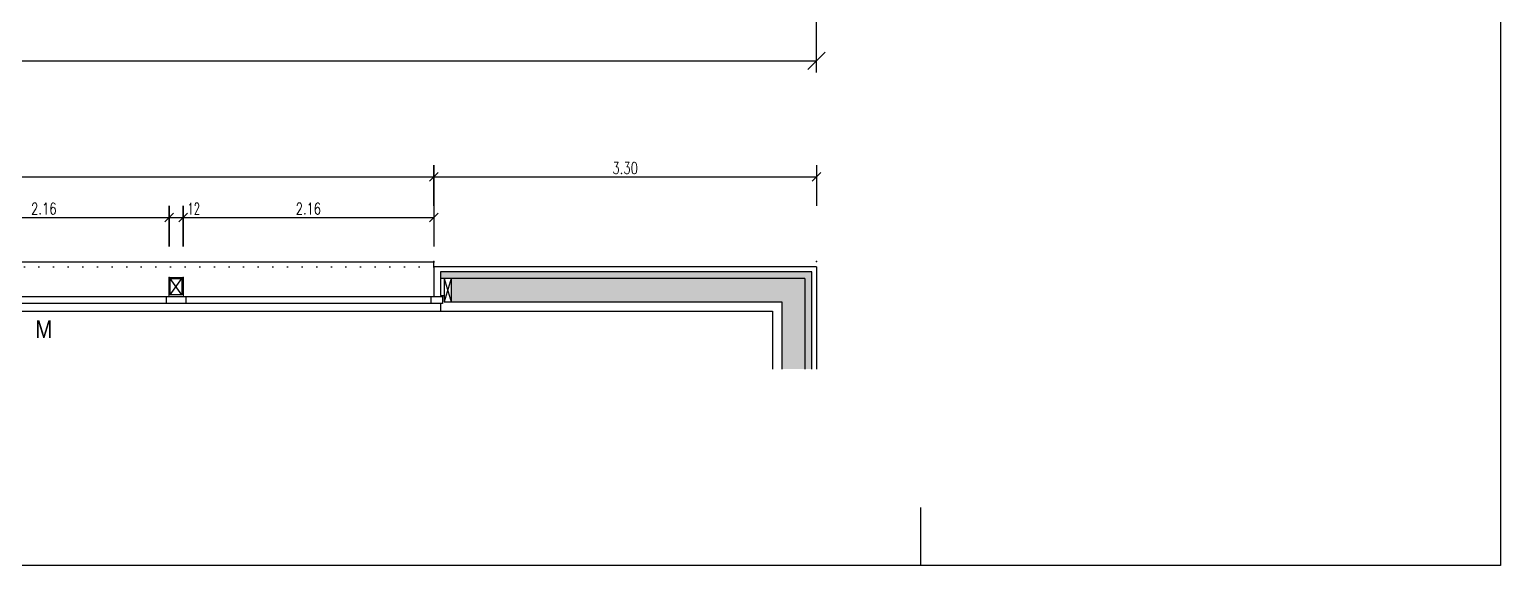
# Model space of a CAD drawing. Header units: millimetres. Extents: x -2875 to 2875, y -1485 to 1485.
# Drawn here: x 1607 to 2875, y -1485 to -1023 of the extents above; entities that cross this region are included whole.
import ezdxf
from ezdxf.enums import TextEntityAlignment as Align

# ---------------------------------------------------------------- set-up
doc = ezdxf.new("R2010")
doc.units = ezdxf.units.MM
doc.header["$LTSCALE"] = 50
doc.linetypes.add('DOT', pattern=[0.25, 0, -0.25])
doc.layers.get('0').update_dxf_attribs({"linetype": 'CONTINUOUS'})
for name, color, linetype in [('L', 7, 'CONTINUOUS'), ('MASSE', 7, 'CONTINUOUS'), ('SCHRAFF', 7, 'CONTINUOUS')]:
    doc.layers.add(name, color=color, linetype=linetype)
doc.styles.add('SIMPLEX', font='simplex')
doc.dimstyles.new('CAD400-DIM191', dxfattribs={"dimscale": 5, "dimtxt": 2, "dimasz": 0, "dimexe": 2, "dimexo": 4.031, "dimgap": 0.09, "dimtad": 1, "dimdec": 4, "dimzin": 0, "dimdsep": 46, "dimtxsty": 'Standard', "dimtsz": 0.799999, "dimcen": 0, "dimdle": 0.2, "dimclrd": 4, "dimclre": 4, "dimclrt": 3, "dimadec": 0, "dimazin": 0, "dimtfac": 1, "dimtdec": 4, "dimtmove": 0, "dimatfit": 3, "dimfxl": 0, "dimtolj": 1, "dimtzin": 0, "dimarcsym": 0})
doc.dimstyles.new('CAD400-DIM192', dxfattribs={"dimscale": 5, "dimtxt": 2, "dimasz": 0, "dimexe": 2, "dimexo": 5.331, "dimgap": 0.09, "dimtad": 1, "dimdec": 4, "dimzin": 0, "dimdsep": 46, "dimtxsty": 'Standard', "dimtsz": 0.799999, "dimcen": 0, "dimdle": 0.2, "dimclrd": 4, "dimclre": 4, "dimclrt": 3, "dimadec": 0, "dimazin": 0, "dimtfac": 1, "dimtdec": 4, "dimtmove": 0, "dimatfit": 3, "dimfxl": 0, "dimtolj": 1, "dimtzin": 0, "dimarcsym": 0})
doc.dimstyles.new('CAD400-DIM51', dxfattribs={"dimscale": 5, "dimtxt": 2.5, "dimasz": 0, "dimexe": 2, "dimexo": 113.449, "dimgap": 0.09, "dimtad": 1, "dimdec": 4, "dimzin": 0, "dimdsep": 46, "dimtxsty": 'Standard', "dimtsz": 0.799999, "dimcen": 0, "dimdle": 0.2, "dimclrd": 4, "dimclre": 4, "dimclrt": 2, "dimadec": 0, "dimazin": 0, "dimtfac": 1, "dimtdec": 4, "dimtmove": 0, "dimatfit": 3, "dimfxl": 0, "dimtolj": 1, "dimtzin": 0, "dimarcsym": 0})
doc.dimstyles.new('CAD400-DIM9', dxfattribs={"dimscale": 5, "dimtxt": 2, "dimasz": 0, "dimexe": 2, "dimexo": 9.596, "dimgap": 0.09, "dimtad": 1, "dimdec": 4, "dimzin": 0, "dimdsep": 46, "dimtxsty": 'Standard', "dimtsz": 0.799999, "dimcen": 0, "dimdle": 0.2, "dimclrd": 4, "dimclre": 4, "dimclrt": 3, "dimadec": 0, "dimazin": 0, "dimtfac": 1, "dimtdec": 4, "dimtmove": 0, "dimatfit": 3, "dimfxl": 0, "dimtolj": 1, "dimtzin": 0, "dimarcsym": 0})

# ---------------------------------------------------------------- blocks, each defined once
blk = doc.blocks.new('holzfaser-2')
at = {"layer": 'SCHRAFF'}
blk.add_hatch(color=252, dxfattribs=at).paths.add_polyline_path([(1961.549735, -1237.753935), (2275.449715, -1237.753935), (2275.449715, -1315.753945), (2281.449715, -1315.753945), (2281.449715, -1231.753935), (1961.549735, -1231.753935), (1961.549735, -1237.753935)], is_closed=False, flags=16)
blk = doc.blocks.new('daemm-2')
at = {"layer": 'SCHRAFF'}
blk.add_hatch(color=41, dxfattribs=at).paths.add_polyline_path([(1970.549735, -1257.753935), (2255.449715, -1257.753935), (2255.449715, -1315.753945), (2275.449715, -1315.753945), (2275.449715, -1237.753935), (1970.549735, -1237.753935), (1970.549735, -1257.753935)], is_closed=False, flags=16)
blk = doc.blocks.new('holz-4')
at = {"layer": 'L', "color": 4, "linetype": 'DOT'}
blk.add_line((1955.549725, -1227.653935), (1055.549725, -1227.653935), dxfattribs=at)
at = {"layer": 'L', "color": 1, "linetype": 'Continuous'}
for p, q in [((2285.549715, -1227.653935), (1955.549725, -1227.653935)), ((1955.549725, -1227.653935), (1955.549725, -1253.153935)), ((2285.549715, -1227.653935), (2285.549715, -1315.753945)), ((1961.549735, -1259.153935), (1961.549735, -1265.753935)), ((1961.549735, -1265.753935), (2247.449715, -1265.753935)), ((2247.449715, -1265.753935), (2247.449715, -1315.753945))]:
    blk.add_line(p, q, dxfattribs=at)
at = {"layer": 'L', "color": 3, "linetype": 'Continuous'}
blk.add_line((1049.549735, -1265.75394), (1961.549735, -1265.753935), dxfattribs=at)
blk = doc.blocks.new('*D97')
at = {"layer": 'MASSE', "color": 4, "linetype": 'ByBlock'}
for p, q in [((1055.549728, -1174.999998), (1055.549728, -1139.999998)), ((1955.549728, -1139.999998), (1955.549728, -1174.999998)), ((1059.299728, -1146.249998), (1051.799728, -1153.749998)), ((1055.549728, -1149.999998), (1955.549728, -1149.999998)), ((1951.799728, -1153.749998), (1959.299728, -1146.249998))]:
    blk.add_line(p, q, dxfattribs=at)
at = {"layer": 'MASSE', "color": 9, "linetype": 'ByBlock'}
for p in [(1055.549725, -1222.9783), (1955.549725, -1222.9783)]:
    blk.add_point(p, dxfattribs=at)
at = {"layer": 'MASSE', "color": 3, "style": 'SIMPLEX', "width": 0.747951}
blk.add_text('9.00', height=10, dxfattribs=at).set_placement((1505.549725, -1147.5), align=Align.CENTER)
blk = doc.blocks.new('*D98')
at = {"layer": 'MASSE', "color": 4, "linetype": 'ByBlock'}
for p, q in [((1955.549728, -1174.999998), (1955.549728, -1139.999998)), ((2285.549727, -1139.999998), (2285.549727, -1174.999998)), ((1959.299728, -1146.249998), (1951.799728, -1153.749998)), ((1955.549728, -1149.999998), (2285.549727, -1149.999998)), ((2281.799727, -1153.749998), (2289.299727, -1146.249998))]:
    blk.add_line(p, q, dxfattribs=at)
at = {"layer": 'MASSE', "color": 9, "linetype": 'ByBlock'}
for p in [(1955.549725, -1222.9783), (2285.549725, -1222.978295)]:
    blk.add_point(p, dxfattribs=at)
at = {"layer": 'MASSE', "color": 3, "style": 'SIMPLEX', "width": 0.729508}
blk.add_text('3.30', height=10, dxfattribs=at).set_placement((2120.549725, -1147.5), align=Align.CENTER)
blk = doc.blocks.new('*D201')
at = {"layer": 'MASSE', "color": 4, "linetype": 'ByBlock'}
for p, q in [((-1274.450263, -974.999997), (-1274.450263, -1059.999998)), ((2285.549733, -1059.999998), (2285.549733, -974.999997)), ((-1266.950263, -1042.499998), (-1281.950263, -1057.499998)), ((-1274.450263, -1049.999998), (2285.549733, -1049.999998)), ((2278.049733, -1057.499998), (2293.049733, -1042.499998))]:
    blk.add_line(p, q, dxfattribs=at)
at = {"layer": 'MASSE', "color": 9, "linetype": 'ByBlock'}
for p in [(-1274.450265, -407.754695), (2285.54973, -407.754695)]:
    blk.add_point(p, dxfattribs=at)
at = {"layer": 'MASSE', "color": 2, "width": 0.657963}
blk.add_text('35.60', height=12.5, dxfattribs=at).set_placement((505.549735, -1046.875), align=Align.CENTER)
blk = doc.blocks.new('text-18')
at = {"layer": 'L', "color": 2, "width": 0.895522}
blk.add_text('M', height=15, dxfattribs=at).set_placement((1619.54973, -1288.81044), align=Align.CENTER)
blk = doc.blocks.new('plan-2')
at = {"layer": 'L', "color": 3, "linetype": 'Continuous'}
for p, q in [((2874.999991, 1484.999993), (2874.999991, -1485.000002)), ((2374.999991, -1435.000002), (2374.999991, -1485.000002)), ((2874.999991, -1485.000002), (-2874.999989, -1485.000002))]:
    blk.add_line(p, q, dxfattribs=at)
blk = doc.blocks.new('holzfaser-4')
at = {"layer": 'L', "color": 4, "linetype": 'Continuous'}
for p, q in [((2281.449715, -1231.753935), (1961.549735, -1231.753935)), ((1961.549735, -1231.753935), (1961.549735, -1237.753935)), ((2281.449715, -1315.753945), (2281.449715, -1231.753935))]:
    blk.add_line(p, q, dxfattribs=at)
blk = doc.blocks.new('alu-21')
at = {"layer": 'L', "color": 3, "linetype": 'Continuous'}
for p, q in [((1955.549724, -1223.653928), (1055.549729, -1223.653933)), ((1055.549729, -1223.653933), (1055.549729, -1227.653933)), ((1955.549724, -1227.653928), (1955.549724, -1223.653928))]:
    blk.add_line(p, q, dxfattribs=at)
blk = doc.blocks.new('daemm-4')
at = {"layer": 'L', "color": 3, "linetype": 'Continuous'}
for p, q in [((2275.449715, -1237.753935), (1961.549735, -1237.753935)), ((1961.549735, -1237.753935), (1961.549735, -1252.253935)), ((1964.549735, -1237.753935), (1964.549735, -1257.753935)), ((1970.549735, -1237.753935), (1970.549735, -1257.753935)), ((2275.449715, -1237.753935), (2275.449715, -1315.753945)), ((1961.549735, -1252.253935), (1964.549735, -1252.253935)), ((1964.549735, -1257.753935), (2255.449715, -1257.753935)), ((2255.449715, -1257.753935), (2255.449715, -1315.753945))]:
    blk.add_line(p, q, dxfattribs=at)
at = {"layer": 'L', "color": 4, "linetype": 'Continuous'}
for p, q in [((1970.549735, -1237.753935), (1964.549735, -1257.753935)), ((1964.549735, -1237.753935), (1970.549735, -1257.753935))]:
    blk.add_line(p, q, dxfattribs=at)
blk = doc.blocks.new('*D512')
at = {"layer": 'MASSE', "color": 4, "linetype": 'ByBlock'}
for p, q in [((1511.549732, -1209.999998), (1511.549732, -1174.999998)), ((1727.549728, -1174.999998), (1727.549728, -1209.999998)), ((1515.299732, -1181.249998), (1507.799732, -1188.749998)), ((1511.549732, -1184.999998), (1727.549728, -1184.999998)), ((1723.799728, -1188.749998), (1731.299728, -1181.249998))]:
    blk.add_line(p, q, dxfattribs=at)
at = {"layer": 'MASSE', "color": 9, "linetype": 'ByBlock'}
for p in [(1511.54973, -1236.65394), (1727.549725, -1236.653945)]:
    blk.add_point(p, dxfattribs=at)
at = {"layer": 'MASSE', "color": 3, "style": 'SIMPLEX', "width": 0.729537}
blk.add_text('2.16', height=10, dxfattribs=at).set_placement((1619.54973, -1182.5), align=Align.CENTER)
blk = doc.blocks.new('*D513')
at = {"layer": 'MASSE', "color": 4, "linetype": 'ByBlock'}
for p, q in [((1727.549728, -1209.999998), (1727.549728, -1174.999998)), ((1739.549732, -1174.999998), (1739.549732, -1209.999998)), ((1731.299728, -1181.249998), (1723.799728, -1188.749998)), ((1727.549728, -1184.999998), (1739.549732, -1184.999998)), ((1735.799732, -1188.749998), (1743.299732, -1181.249998))]:
    blk.add_line(p, q, dxfattribs=at)
at = {"layer": 'MASSE', "color": 9, "linetype": 'ByBlock'}
for p in [(1727.549725, -1236.653945), (1739.54973, -1236.65394)]:
    blk.add_point(p, dxfattribs=at)
at = {"layer": 'MASSE', "color": 3, "style": 'SIMPLEX', "width": 0.625}
blk.add_text('12', height=10, dxfattribs=at).set_placement((1748.779285, -1182.5), align=Align.CENTER)
blk = doc.blocks.new('*D514')
at = {"layer": 'MASSE', "color": 4, "linetype": 'ByBlock'}
for p, q in [((1739.549732, -1209.999998), (1739.549732, -1174.999998)), ((1955.549722, -1174.999998), (1955.549722, -1209.999998)), ((1743.299732, -1181.249998), (1735.799732, -1188.749998)), ((1739.549732, -1184.999998), (1955.549722, -1184.999998)), ((1951.799722, -1188.749998), (1959.299722, -1181.249998))]:
    blk.add_line(p, q, dxfattribs=at)
at = {"layer": 'MASSE', "color": 9, "linetype": 'ByBlock'}
for p in [(1955.54972, -1223.653925), (1739.54973, -1236.65394)]:
    blk.add_point(p, dxfattribs=at)
at = {"layer": 'MASSE', "color": 3, "style": 'SIMPLEX', "width": 0.729537}
blk.add_text('2.16', height=10, dxfattribs=at).set_placement((1847.549725, -1182.5), align=Align.CENTER)
blk = doc.blocks.new('rahmen-22')
at = {"layer": 'L', "color": 2, "linetype": 'Continuous'}
for p, q in [((1048.049725, -1253.153935), (1963.049725, -1253.153935)), ((1048.049725, -1253.153935), (1048.049725, -1259.153935)), ((1058.049725, -1253.153935), (1058.049725, -1259.153935)), ((1269.04973, -1253.153935), (1269.04973, -1259.153935)), ((1286.049735, -1253.153935), (1286.049735, -1259.153935)), ((1497.049725, -1253.153935), (1497.049725, -1259.153935)), ((1514.04973, -1253.153935), (1514.04973, -1259.153935)), ((1725.049725, -1253.153935), (1725.049725, -1259.153935)), ((1742.04973, -1253.153935), (1742.04973, -1259.153935)), ((1953.049725, -1253.153935), (1953.049725, -1259.153935)), ((1963.049725, -1253.153935), (1963.049725, -1259.153935)), ((1963.049725, -1259.153935), (1048.049725, -1259.153935))]:
    blk.add_line(p, q, dxfattribs=at)
blk = doc.blocks.new('holz-29')
at = {"layer": 'L', "color": 1, "linetype": 'Continuous'}
for p, q in [((1727.549727, -1236.653945), (1739.549732, -1236.65394)), ((1727.549727, -1253.15394), (1727.549727, -1236.653945)), ((1739.549732, -1236.65394), (1739.549732, -1253.15394))]:
    blk.add_line(p, q, dxfattribs=at)
blk = doc.blocks.new('holz-30')
at = {"layer": 'L', "color": 4, "linetype": 'Continuous'}
for p, q in [((1728.549722, -1251.65394), (1738.549727, -1237.65394)), ((1738.549727, -1251.65394), (1728.549722, -1237.653945))]:
    blk.add_line(p, q, dxfattribs=at)
at = {"layer": 'L', "color": 3, "linetype": 'Continuous'}
for p, q in [((1728.549727, -1237.65394), (1738.549732, -1237.653935)), ((1728.549727, -1251.65394), (1728.549727, -1237.65394)), ((1738.549732, -1237.653935), (1738.549732, -1251.653935)), ((1738.549732, -1251.653935), (1728.549722, -1251.65394))]:
    blk.add_line(p, q, dxfattribs=at)

msp = doc.modelspace()

# ---------------------------------------------------------------- block references
for name in ['holzfaser-2', 'daemm-2']:
    msp.add_blockref(name, (0, 0))
at = {"layer": 'L'}
for name in ['plan-2', 'text-18', 'holz-4', 'alu-21', 'holzfaser-4', 'daemm-4', 'holz-29', 'holz-30', 'rahmen-22']:
    msp.add_blockref(name, (0, 0), dxfattribs=at)

# ---------------------------------------------------------------- dimensions: what is measured, and where the dimension line sits
at = {"layer": 'MASSE', "color": 4}
for base, p1, p2, dimstyle, picture, middle in [((-1274.450263, -1049.999998), (-1274.450265, -407.754695), (2285.54973, -407.754695), 'CAD400-DIM51', '*D201', (505.549735, -1040.625)), ((1055.549728, -1149.999998), (1055.549725, -1222.9783), (1955.549725, -1222.9783), 'CAD400-DIM9', '*D97', (1505.549725, -1142.5)), ((1955.549728, -1149.999998), (1955.549725, -1222.9783), (2285.549725, -1222.978295), 'CAD400-DIM9', '*D98', (2120.549725, -1142.5)), ((1511.549732, -1184.999998), (1511.54973, -1236.65394), (1727.549725, -1236.653945), 'CAD400-DIM192', '*D512', (1619.54973, -1177.5)), ((1727.549728, -1184.999998), (1727.549725, -1236.653945), (1739.54973, -1236.65394), 'CAD400-DIM192', '*D513', (1748.779285, -1177.5)), ((1739.549732, -1184.999998), (1739.54973, -1236.65394), (1955.54972, -1223.653925), 'CAD400-DIM191', '*D514', (1847.549725, -1177.5))]:
    dim = msp.add_linear_dim(base=base, p1=p1, p2=p2, dimstyle=dimstyle, dxfattribs=at)
    dim.commit()
    dim.dimension.update_dxf_attribs({"geometry": picture, "text_midpoint": middle, "dimtype": 128})

doc.saveas('drawing.dxf')
